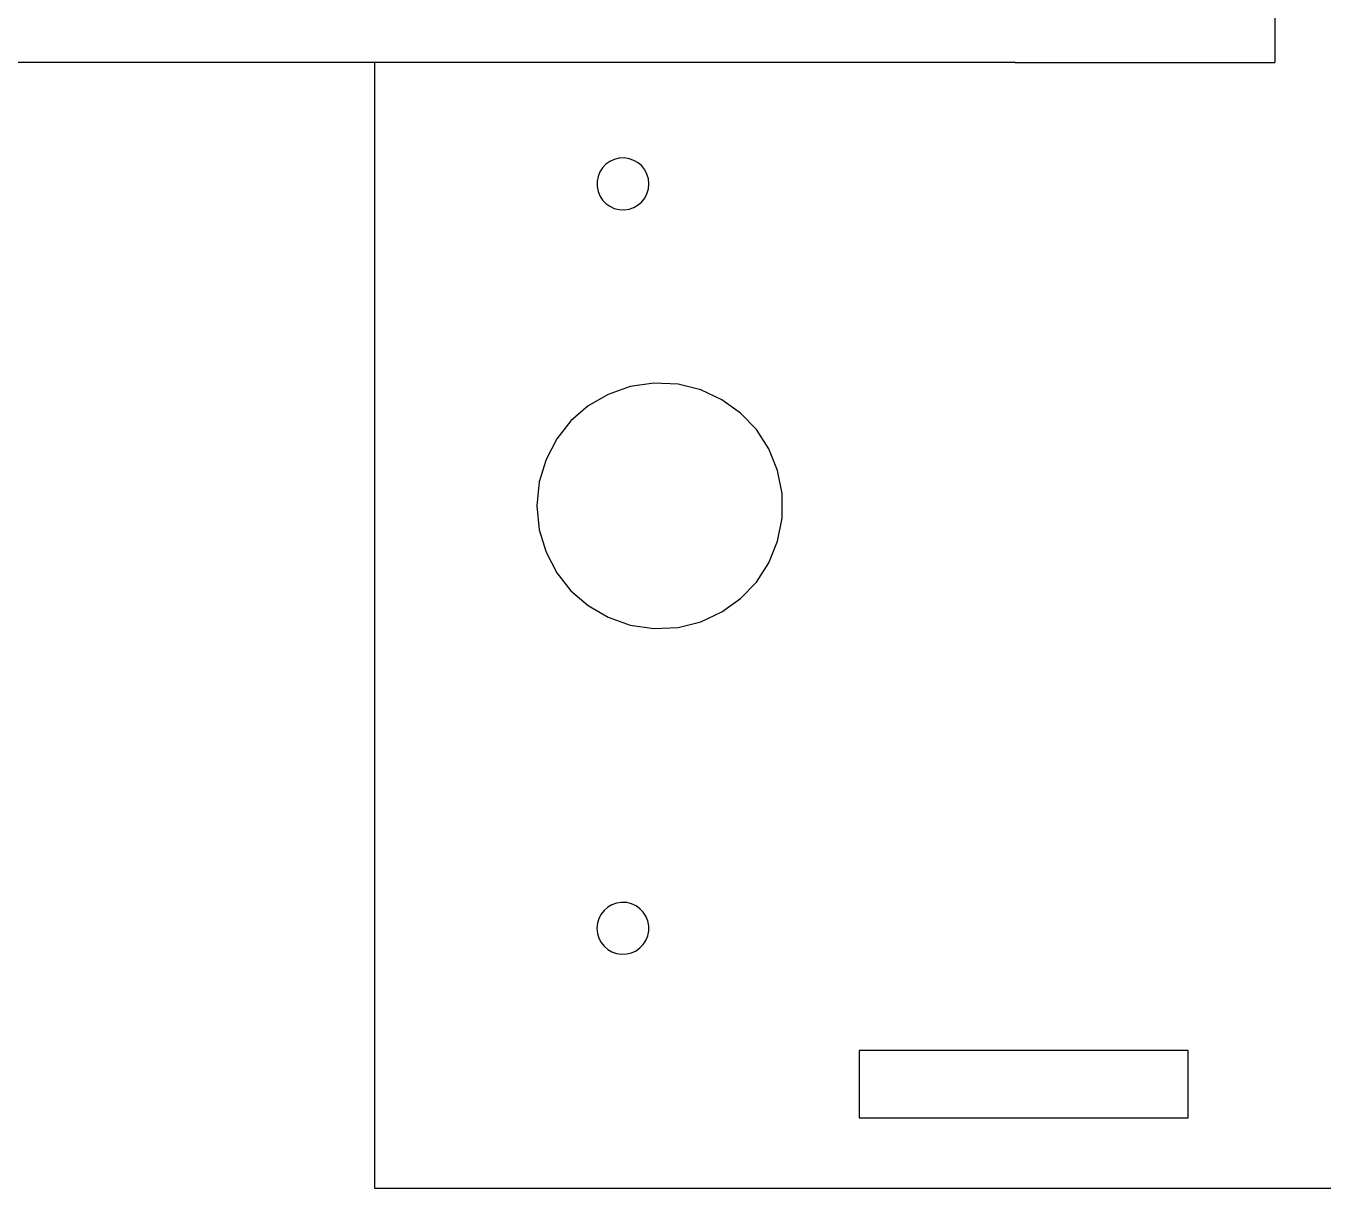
# Model space of a CAD drawing. Header units: metres. Extents: x 1885 to 2636, y 491 to 906.
# Drawn here: x 2164.7 to 2239.6, y 541.1 to 608.2 of the extents above; entities that cross this region are included whole.
import ezdxf

# ---------------------------------------------------------------- set-up
doc = ezdxf.new("R2010")
doc.units = ezdxf.units.M

msp = doc.modelspace()

# ---------------------------------------------------------------- linework, layer by layer
at = {"layer": 'COMPONENT1'}
for p, q in [((2236.837, 714.444), (2236.837, 606.062)), ((2184.837, 606.062), (2162.837, 606.062)), ((2184.837, 606.062), (2184.839, 573.482)), ((2221.837, 606.062), (2184.837, 606.062)), ((2221.837, 606.062), (2231.836, 606.062)), ((2231.836, 606.062), (2236.837, 606.062)), ((2198.205, 600.193), (2198.012, 599.991)), ((2198.432, 600.356), (2198.205, 600.193)), ((2198.688, 600.475), (2198.432, 600.356)), ((2198.967, 600.545), (2198.688, 600.475)), ((2199.264, 600.559), (2198.967, 600.545)), ((2199.553, 600.516), (2199.264, 600.559)), ((2199.821, 600.421), (2199.553, 600.516)), ((2200.063, 600.28), (2199.821, 600.421)), ((2200.274, 600.096), (2200.063, 600.28)), ((2200.447, 599.878), (2200.274, 600.096)), ((2197.753, 599.494), (2197.696, 599.21)), ((2197.86, 599.756), (2197.753, 599.494)), ((2198.012, 599.991), (2197.86, 599.756)), ((2200.578, 599.628), (2200.447, 599.878)), ((2200.66, 599.354), (2200.578, 599.628)), ((2200.689, 599.061), (2200.66, 599.354)), ((2197.696, 599.21), (2197.696, 598.912)), ((2197.696, 598.912), (2197.753, 598.628)), ((2197.753, 598.628), (2197.86, 598.365)), ((2200.578, 598.493), (2200.66, 598.767)), ((2200.66, 598.767), (2200.689, 599.061)), ((2197.86, 598.365), (2198.012, 598.13)), ((2198.012, 598.13), (2198.205, 597.929)), ((2198.205, 597.929), (2198.432, 597.766)), ((2199.821, 597.7), (2200.063, 597.842)), ((2200.063, 597.842), (2200.274, 598.025)), ((2200.274, 598.025), (2200.447, 598.244)), ((2200.447, 598.244), (2200.578, 598.493)), ((2198.432, 597.766), (2198.688, 597.647)), ((2198.688, 597.647), (2198.967, 597.577)), ((2198.967, 597.577), (2199.264, 597.563)), ((2199.264, 597.563), (2199.553, 597.605)), ((2199.553, 597.605), (2199.821, 597.7)), ((2199.604, 587.355), (2198.334, 586.906)), ((2200.972, 587.557), (2199.604, 587.355)), ((2202.376, 587.488), (2200.972, 587.557)), ((2203.699, 587.16), (2202.376, 587.488)), ((2198.334, 586.906), (2197.187, 586.235)), ((2204.91, 586.597), (2203.699, 587.16)), ((2205.985, 585.825), (2204.91, 586.597)), ((2197.187, 586.235), (2196.191, 585.369)), ((2196.191, 585.369), (2195.371, 584.333)), ((2206.896, 584.871), (2205.985, 585.825)), ((2207.619, 583.76), (2206.896, 584.871)), ((2195.371, 584.333), (2194.752, 583.154)), ((2208.126, 582.519), (2207.619, 583.76)), ((2194.752, 583.154), (2194.362, 581.858)), ((2208.392, 581.174), (2208.126, 582.519)), ((2194.362, 581.858), (2194.227, 580.47)), ((2208.392, 579.766), (2208.392, 581.174)), ((2194.227, 580.47), (2194.362, 579.082)), ((2208.126, 578.42), (2208.392, 579.766)), ((2194.362, 579.082), (2194.752, 577.785)), ((2207.619, 577.179), (2208.126, 578.42)), ((2194.752, 577.785), (2195.371, 576.606)), ((2206.896, 576.068), (2207.619, 577.179)), ((2195.371, 576.606), (2196.191, 575.57)), ((2196.191, 575.57), (2197.187, 574.704)), ((2205.985, 575.114), (2206.896, 576.068)), ((2197.187, 574.704), (2198.334, 574.033)), ((2204.91, 574.342), (2205.985, 575.114)), ((2198.334, 574.033), (2199.604, 573.583)), ((2203.699, 573.779), (2204.91, 574.342)), ((2184.839, 573.482), (2184.837, 541.072)), ((2199.604, 573.583), (2200.972, 573.382)), ((2200.972, 573.382), (2202.376, 573.45)), ((2202.376, 573.45), (2203.699, 573.779)), ((2198.556, 557.432), (2198.314, 557.29)), ((2198.825, 557.527), (2198.556, 557.432)), ((2199.114, 557.57), (2198.825, 557.527)), ((2199.41, 557.555), (2199.114, 557.57)), ((2199.69, 557.486), (2199.41, 557.555)), ((2199.946, 557.367), (2199.69, 557.486)), ((2197.8, 556.639), (2197.718, 556.365)), ((2197.931, 556.888), (2197.8, 556.639)), ((2198.104, 557.107), (2197.931, 556.888)), ((2198.314, 557.29), (2198.104, 557.107)), ((2200.173, 557.204), (2199.946, 557.367)), ((2200.366, 557.002), (2200.173, 557.204)), ((2200.518, 556.767), (2200.366, 557.002)), ((2200.625, 556.505), (2200.518, 556.767)), ((2197.718, 556.365), (2197.689, 556.072)), ((2197.689, 556.072), (2197.718, 555.778)), ((2200.682, 556.22), (2200.625, 556.505)), ((2200.625, 555.638), (2200.682, 555.923)), ((2200.682, 555.923), (2200.682, 556.22)), ((2197.718, 555.778), (2197.8, 555.504)), ((2197.8, 555.504), (2197.931, 555.255)), ((2197.931, 555.255), (2198.104, 555.036)), ((2200.173, 554.94), (2200.366, 555.141)), ((2200.366, 555.141), (2200.518, 555.376)), ((2200.518, 555.376), (2200.625, 555.638)), ((2198.104, 555.036), (2198.314, 554.853)), ((2198.314, 554.853), (2198.556, 554.711)), ((2198.556, 554.711), (2198.825, 554.616)), ((2198.825, 554.616), (2199.114, 554.573)), ((2199.114, 554.573), (2199.41, 554.588)), ((2199.41, 554.588), (2199.69, 554.657)), ((2199.69, 554.657), (2199.946, 554.776)), ((2199.946, 554.776), (2200.173, 554.94)), ((2231.836, 549.022), (2212.837, 549.022)), ((2212.837, 549.022), (2212.837, 545.122)), ((2231.836, 545.122), (2231.836, 549.022)), ((2212.837, 545.122), (2231.836, 545.122)), ((2184.837, 541.072), (2264.837, 541.072))]:
    msp.add_line(p, q, dxfattribs=at)

doc.saveas('drawing.dxf')
